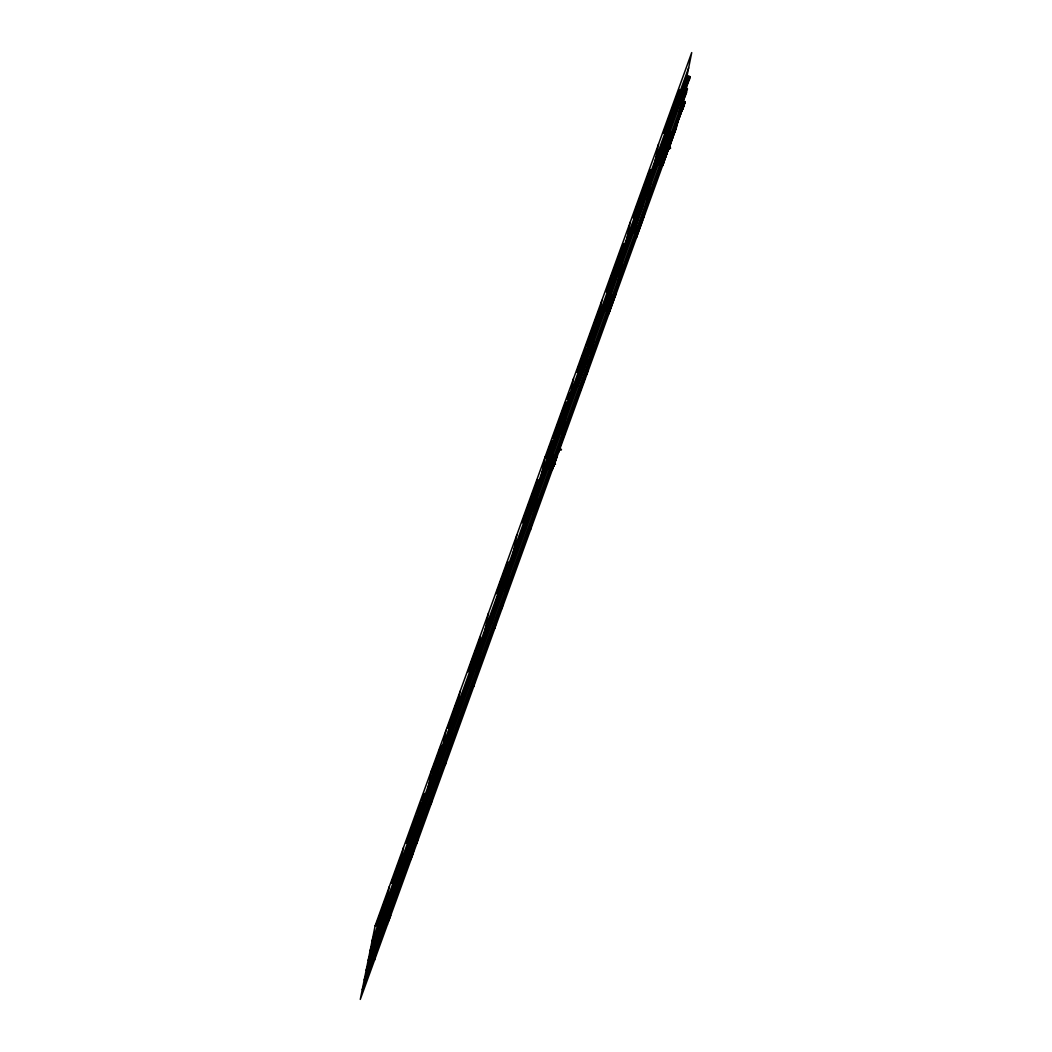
<?xml version="1.0" encoding="UTF-8"?>
<svg xmlns="http://www.w3.org/2000/svg" width="1052" height="1052" viewBox="0 0 1052 1052"><rect width="100%" height="100%" fill="white"/><g stroke="black" fill="none" stroke-linecap="round" stroke-linejoin="round"><path stroke-width="1.5" d="M479.081 641.575L480.488 637.039L478.713 642.548L479.396 640.181M479.015 641.681L479.607 639.498M598.154 312.944L597.483 315.324L597.694 314.246M385.019 900.999L383.191 905.667M385.216 900.762L386.61 897.001M608.792 294.573L614.947 277.781M608.582 313.785L614.947 296.138L608.727 313.812M664.246 150.489L664.377 149.581M673.175 134.13L672.741 137.089M675.502 128.923L675.174 131.211L675.292 130.316A3.235 3.235 0 0 0 674.766 129.896M525.816 528.354L525.763 528.551M429.952 792.945L429.808 793.655L429.795 792.695M675.897 127.437L685.062 101.544L684.3 105.029L683.59 107.015L681.367 106.226L682.945 100.808M684.589 103.622L684.602 103.543A3.274 3.195 10.8 0 1 682.367 102.833M494.664 628.005L494.677 627.978A20.014 0.671 -70.5 0 1 494.558 628.083L493.796 628.675M495.374 603.559L497.675 596.339A3.287 0.75 19.9 0 0 498.056 596.51M375.998 926.076L377.76 920.658L376.261 924.787M378.825 918.291L380.088 914.241L378.602 918.383M382.928 907.008L384.493 902.432L384.033 903.523M386.189 897.409L387.346 894.371L386.86 895.646M374.459 960.318L389.306 886.652M392.554 880.222C389.398 888.559 394.198 876.724 391.975 881.563L392.659 879.761M396.538 869.478L397.446 866.966M396.801 868.124L398.642 863.363L397.577 866.572M387.557 924.195L387.11 923.617M388.504 919.921L387.899 921.591L403.481 847.57M390.726 915.437L388.622 921.092M406.335 843.178L408.097 837.747L406.585 841.889M409.018 835.788L409.281 834.486L408.334 837.826L410.701 830.567L409.754 833.907L410.017 832.605M411.845 827.963L414.107 821.336M417.697 811.815C415.869 817.351 417.605 811.447 417.315 812.841M416.973 843.06L431.82 769.407M431.714 772.562L434.831 763.739M432.227 771.34L431.964 772.641L432.819 769.696M433.082 768.578L433.358 767.197L432.937 768.249M433.858 766.684L433.503 768.394L435.752 761.451L435.028 763.726M434.082 765.817L434.423 764.107L433.174 767.552M430.978 785.357L433.161 779.532M431.149 785.423L431.294 784.713M436.356 760.32L438.079 755.297L436.922 758.4M436.922 757.769L438.342 754.06M437.185 756.48L439.065 752.312M429.808 793.655L431.057 789.828M432.99 779.479L433.016 780.242M440.104 748.577L438.75 752.943M440.617 748.8L439.184 752.601L441.34 746.17L440.854 747.446M431.136 803.978L445.995 730.325M447.455 728.168L449.23 723.276M447.955 726.945L447.692 728.26L452.058 716.465L451.334 718.74M448.283 726.616L448.547 725.315M448.547 726.34L448.283 727.642L449.138 724.71M449.178 724.171L450.111 720.83L449.848 722.132M450.598 720.252L450.861 718.937M453.057 714.308C451.216 719.844 452.952 713.927 452.662 715.321M455.056 707.338L453.701 711.704L456.121 704.248L454.872 707.694M454.872 708.693L454.53 710.402L455.371 707.312M456.476 703.262L458.251 698.37L457.449 701.066M456.502 704.209L457.659 701.171L457.16 702.46M456.923 703.801L455.516 707.575L456.042 705.958M445.312 764.896L460.171 691.23M468.074 671.86L469.679 666.876M468.824 669.808L471.572 661.629L469.81 667.06M473.005 657.842L472.729 659.223L474.071 654.752L472.821 658.197M475.254 651.635L474.741 653.174L475.136 651.964M479.133 641.418L479.488 640.089M473.65 686.732L488.509 613.066M496.373 593.815L497.964 588.831L497.109 591.763M498.609 588.384L497.609 591.356L498.49 588.712M495.295 606.833L495.794 605.65L495.097 607.385M497.425 596.971L496.978 598.088M500.489 581.874L502.185 577.39M501.002 580.651L500.094 584.873L501.594 579.021M502.277 578.271L502.001 579.179L502.514 577.614M503.132 574.589L503.869 572.538M503.553 574.182L501.147 581.966L503.579 574.51M504.473 572.59L504.763 571.617L503.776 574.537L505.42 570.145M506.762 564.727L505.762 567.699L506.525 565.384M501.988 608.556L516.848 534.903M523.357 519.412L523.699 518.452L523.278 519.491M525.158 514.849L526.907 509.418L525.329 513.994M527.539 508.234L529.261 503.211L528.104 506.314M530.353 500.476L530.432 499.976M534.455 488.785L534.114 489.732M536.139 484.722L536.415 483.407M530.34 530.392L545.186 456.726M547.106 454.267L547.329 453.149M549.091 448.297L548.763 449.257M550.472 455.108L550.314 455.884L552.103 450.979M550.998 454.004L551.55 452.492A3.432 0.789 19.9 0 1 551.984 452.492M548.881 468.916L549.026 468.206M549.499 466.891L549.223 467.982M552.8 448.691L552.116 450.585M549.118 467.193L550.051 465.405M552.787 449.099L553.352 447.179A3.432 0.789 19.9 0 1 553.904 447.205M549.657 465.707L550.525 464.09M553.76 447.573A3.432 0.789 19.9 0 0 553.221 447.56L553.76 446.048M553.878 446.074L554.562 444.181A3.432 0.789 19.9 0 0 555.048 444.536M555.811 440.38L555.127 442.274M560.151 418.302L560.374 417.184M552.905 459.224L552.168 458.777L553.036 457.16M555.798 440.788L556.219 439.249M554.023 455.74L553.221 455.647L552.957 457.686M556.337 439.276L556.916 437.369A3.432 0.789 19.9 0 1 558.152 437.5M559.375 432.096A3.432 0.789 19.9 0 0 558.822 432.083L558.139 433.963M559.375 430.57L558.809 432.49A3.432 0.789 19.9 0 0 559.283 432.832M559.348 430.978L559.506 430.189M552.09 469.665L551.984 469.258M553.812 464.195L553.615 466.049L552.813 465.957M567.817 396.788L567.015 399.497L569.25 392.554L568.527 394.829M554.851 460.342L555.653 460.421L556.403 458.37M556.127 459.119L555.982 456.844M555.798 457.725L556.837 456.923L555.903 456.187M558.678 452.228L573.524 378.562M560.164 446.166L560.598 444.641M560.742 444.26L560.308 445.798M561.268 443.155L561.689 441.616A3.432 0.789 19.9 0 0 561.216 441.275M561.426 442.366L561.834 441.235M562.228 440.512L562.386 439.723M562.649 438.973L562.636 439.381A3.432 0.789 19.9 0 1 562.084 439.355M563.136 435.988A3.432 0.789 19.9 0 1 563.609 436.33L563.451 437.106M563.754 435.949L563.727 436.356A3.432 0.789 19.9 0 1 563.175 436.33M564.977 432.556L564.411 434.463L564.7 433.306A3.432 0.789 19.9 0 0 564.227 432.964M577.772 369.055L578.929 366.017L576.798 372.408L577.324 370.804M578.205 368.634L577.285 371.054M580.993 360.757L581.914 358.245M581.269 359.416L583.11 354.642L582.045 357.864M578.127 380.206L585.78 357.614M580.217 369.12L588.66 346.345M585.977 346.424L587.673 341.939M586.49 345.201L586.227 346.502L587.082 343.57M588.62 339.138L589.778 336.101L589.396 337.245M589.041 338.731L587.634 342.492L588.16 340.887M590.027 335.259L591.724 330.762M590.54 334.036L590.277 335.338L591.132 332.393M584.912 364.873L580.822 375.906M592.066 329.618L593.762 325.134M592.578 328.395L592.315 329.71L593.17 326.764M587.069 358.811L577.311 386.229L587.555 359.192M587.016 374.052L601.875 300.399M609.161 284.316L610.923 278.885L609.424 283.027M610.502 279.043L610.173 279.99M611.909 275.598L613.658 270.167L612.159 274.309M612.08 274.743L612.435 273.849M611.015 284.316L617.103 267.261M613.605 272.074L615.354 266.656L613.855 270.798M616.945 262.882L617.853 260.37M617.222 261.527L619.049 256.767L617.984 259.975M617.011 267.497L617.222 266.643L611.054 283.974M619.418 256.03L621.18 250.613L619.681 254.742M611.436 296.151L611.764 295.02L605.965 311.011M620.154 252.861L621.745 247.877L620.89 250.81M622.613 246.812L622.271 247.759M615.354 295.888L630.214 222.222M634.606 213.74L634.264 214.687M635.671 210.637L633.238 218.093L634.369 214.384M636.013 210.255L637.775 204.824L634.185 214.779M636.394 208.362L636.67 206.981L636.342 207.941M637.394 205.6L637.736 203.891L636.499 207.336M637.999 203.93L639.024 200.643M638.262 202.641L638.617 201.747M640.458 198.013L642.404 191.03L640.918 195.159M640.707 196.724L642.22 192.582M641.062 195.501L641.339 194.12M643.982 186.822L642.982 189.794L645.047 183.719L644.705 185.428M643.798 188.808L644.705 186.296M646.27 181.97L648.032 176.539L646.533 180.681M636.486 236.989L636.342 237.699L642.667 220.249M649.229 173.396L648.098 177.104L650.53 169.648L648.952 174.316L649.465 172.738M643.706 217.725L658.552 144.058M663.575 133.354L665.18 128.37L664.325 131.303M660.866 151.015L661.287 149.884M659.104 165.006L659.17 164.441M662.431 148.74A3.432 0.789 19.9 0 1 661.945 148.398L663.062 144.979M659.933 161.561L661.379 159.641M668.401 120.033L668.664 118.731L667.731 122.071L670.098 114.799L669.151 118.153L669.414 116.838M660.472 160.062L661.34 158.444M661.8 157.471L662.352 155.63M664.548 141.231L665.39 138.562M662.287 156.156L662.55 154.118L663.418 154.026M666.626 136.694A3.432 0.789 19.9 0 0 666.074 136.668L665.64 138.206M663.444 152.645L662.339 154.683M666.626 135.156L665.784 137.825M671.005 112.275L670.163 115.365L672.846 107.528L672.452 108.487M662.813 153.368L663.72 151.896M668.414 133.788A3.432 0.789 19.9 0 0 667.165 133.657L666.324 136.326M660.275 168.557L660.183 169.622M668.691 133.025A3.432 0.789 19.9 0 0 667.441 132.894L666.876 134.814M668.546 133.999A3.432 0.789 19.9 0 1 667.428 133.302L667.849 131.763M666.416 144.729L664.877 149.095M661.616 166.19L662.116 165.48M676.042 98.546L675.713 99.493M664.47 160.088L663.891 161.903L663.089 161.811M664.43 160.404L664.943 158.773L664.22 158.313M665.482 157.274L664.548 159.076M670.19 134.064L670.689 132.236L664.903 148.161M665.574 156.261L666.192 154.249M668.507 147.74L668.783 146.991M668.651 147.359L668.796 145.728M668.875 148.319A3.393 0.776 19.9 0 0 670.597 148.095A3.393 0.776 19.9 0 0 668.388 146.623A3.432 0.789 19.9 0 0 668.927 146.609L669.217 145.452M669.651 144.163L670.006 142.52L669.585 143.73M669.9 143.559L669.611 144.939L670.032 143.73M670.032 143.769L669.716 142.717M671.137 140.166L670.729 141.836L671.215 140.403M671.715 139.127L672.228 137.141M672.136 137.97L672.136 137.93A3.432 0.789 19.9 0 1 671.518 137.904M673.135 134.222L672.754 136.037L672.701 135.261M672.622 134.88A3.432 0.789 19.9 0 0 673.162 134.906L673.464 133.749M674.148 131.855L673.99 132.644M673.845 134.524L674.161 132.986L673.306 134.354M674.911 129.83L673.924 134.117A20.014 0.671 -70.5 0 1 673.845 134.248L673.227 134.893M675.739 129.357L675.476 130.054M675.949 128.541L667.533 151.396M679.145 112.34L681.578 104.7M681.367 106.226L681.696 104.661M679.027 118.521L682.958 107.606M682.866 100.808L682.301 102.701L684.523 103.477M683.59 107.015L683.971 104.661M429.637 793.589L431.096 789.184M584.636 379.101L580.112 390.963M580.02 368.989L588.029 346.529M585.28 360.783L586.109 357.417M613.474 284.513L613.855 283.448M673.346 135.287L673.122 135.787A3.235 3.235 0 0 0 672.754 135.445L672.78 134.419A3.432 0.789 19.9 0 0 673.306 134.524L671.649 139.245M683.156 91.09L687.443 79.781C686.89 74.337 692.229 75.363 689.034 80.346L684.221 93.063M685.128 91.55C690.704 79.755 682.183 101.965 681.288 101.715M679.119 117.443L673.793 132.591M383.967 904.115L387.097 895.081L386.82 895.962M502.672 576.338L502.12 577.982L502.619 576.522M491.968 621.771L492.047 621.482A20.014 0.671 -70.5 0 1 491.942 621.601L492.06 622.126M598.167 313.272L597.773 314.482L597.891 313.614M669.927 145.886L671.386 140.547L667.981 151.107L673.372 136.037L672.57 135.747M492.007 621.666L493.217 617.406M671.702 139.758L671.755 139.574A20.014 0.671 -70.5 0 1 671.715 139.6M528.012 517.702L527.88 518.097M434.331 765.12L436.514 759.097L435.147 762.647M666.297 125.28L665.166 129.159L667.349 123.137L666.192 125.964L666.85 124.517M493.506 612.869L495.545 606.176M491.876 621.482A20.014 0.671 -70.5 0 0 491.876 621.574L491.521 622.311A3.261 1.289 20.3 0 0 491.889 622.508C490.048 624.704 495.071 612.698 493.02 617.708M662.037 165.624L661.471 165.743M495.163 625.664L495.584 624.362M672.636 137.404L671.689 139.824M674.845 131.973L675.174 130.29M472.19 660.064L472.006 660.735L472.335 660.051M474.439 653.857L474.255 654.528L474.583 653.844M559.296 420.261L559.138 420.918L559.44 420.208M635.868 209.203L635.671 209.874L636.013 209.19M429.926 792.853L431.202 788.737M496.031 602.06L497.649 597.97M670.571 140.547A3.432 0.789 19.9 0 0 671.11 140.573L670.742 141.126M495.637 624.493L494.558 628.36M674.122 131.434L674.713 130.987M494.138 611.817L494.138 611.159A20.014 0.671 -70.5 0 1 494.019 611.278L493.335 612.724M493.94 629.32L493.901 627.899M432.701 769.63L433.016 768.157M472.769 658.762L471.638 662.208L472.769 658.499M636.013 209.414L636.342 208.165M683.037 107.12L682.077 110.749L683.379 106.541L677.146 123.452M378.694 918.291L378.023 920.303L378.786 917.988M418.196 810.408L420.721 803.649M431.991 771.563L433.122 767.855M454.727 708.298L454.819 707.996M453.543 712.888L454.398 710.297L453.241 713.401M429.992 792.643L430.676 790.183M498.687 587.2L498.793 586.898M498.28 589.344L499.674 585.28L498.188 589.422M506.433 565.687L507.827 561.636L506.341 565.779M505.341 570.158L505.604 569.263L504.684 572.025M546.422 455.753L545.659 458.107L546.83 455.043M557.415 425.718L558.27 423.114L556.85 427.533M559.454 419.787L558.704 422.049L559.625 419.722M598.246 312.865L597.865 314.035L599.259 309.814L598.338 312.418M635.316 211.347L636.447 207.638M641.141 195.067L640.339 197.092L641.102 194.778M643.653 187.769L645.902 182.693L644.85 185.915M671.794 110.355L671.426 111.236L671.939 109.908M397.735 866.125L398.103 864.902L397.643 865.98M455.989 706.142L457.212 702.618M503.842 572.906L504.289 571.552L503.763 573.143M582.203 357.417L582.558 356.181L582.111 357.272M588.107 341.072L589.462 337.153M618.142 259.528L618.51 258.305L618.05 259.397M644.994 185.468L645.363 184.231L644.902 185.323M497.162 597.786L496.833 598.982L497.372 598.075M495.295 607.096L494.927 608.332L495.781 607.267M674.858 130.527L675.476 129.001M672.951 136.405L673.28 134.419M392.988 879.209L393.395 877.868L392.58 879.801M394.987 873.923L396.157 870.385L394.96 873.817M417.539 811.881L417.026 813.196L418.446 809.501L418.038 810.855M439.868 749.234L439.473 750.26L439.986 748.906M437.08 758.334L437.593 757.019L436.659 759.702M452.899 714.374L452.386 715.689L453.662 711.494L452.465 714.926M453.399 713.335L453.912 712.02L453.399 712.954M523.462 519.109L522.331 522.818L524.764 515.362L523.515 518.807M531.076 498.49L532.075 495.453L530.918 498.556M534.219 489.43L533.088 493.138L535.521 485.682L534.271 489.141M546.146 456.384L546.606 455.2M548.868 448.954L547.737 452.662L550.17 445.206L548.92 448.652M554.417 433.911L555.864 429.479L554.286 434.279M559.191 420.432L559.638 419.235M610.265 279.687L609.147 283.396L611.567 275.94L610.081 280.082M618.405 257.398C620.391 251.928 615.459 266.011 614.171 268.773L615.814 264.999M622.376 247.457L621.245 251.165L623.678 243.709L622.429 247.167M647.453 177.538L648.9 173.107L647.322 177.906M675.805 99.19L674.687 102.899L677.107 95.443L675.857 98.901M678.185 92.8L678.185 93.049M678.527 92.116L678.79 91.222L678.527 91.853M440.814 747.762L441.169 745.487L439.92 748.932M493.02 630.648L493.086 630.529M675.358 129.357L674.332 133.131M381.416 910.716L380.522 913.583L382.573 907.744L381.113 911.9L381.679 910.611M392.817 879.696L395.565 871.976L395.184 872.91M417.881 811.329L418.275 810.382M454.635 708.39L454.937 707.667M453.228 713.821L453.622 712.875M472.585 658.881L472.887 658.171M499.082 586.503L499.989 583.636L498.819 586.608M530.353 499.989L530.747 499.042M530.905 498.977L531.484 497.149L531.089 498.109M534.035 489.824L534.337 489.114M546.435 455.542L546.816 454.595M548.671 449.349L548.973 448.625M559.467 419.577L560.861 415.698L559.782 419.459M557.179 426.612L557.494 425.692M597.983 313.798L598.154 313.141M618.707 257.004L619.602 254.15L618.444 257.122M622.192 247.851L622.495 247.141M643.561 187.861L643.798 187.177M671.715 110.381L673.438 105.844L672.281 108.948M675.621 99.585L675.923 98.875M584.965 361.007L577.798 380.009M678.303 92.471L677.33 95.285L678.303 92.747M678.408 92.431L679.382 89.538L678.211 93.155M686.719 92.116L682.34 103.688M385.782 899.026L386.755 896.212M456.095 705.839L457.068 703.025M502.567 576.535L503.855 572.656M588.213 340.756L589.186 337.955M675.016 130.106L675.384 129.712M397.459 867.085L397.748 866.269M581.927 358.364L582.216 357.548M617.866 260.488L618.155 259.673M644.718 186.414L645.007 185.599M439.762 750.76L440.749 747.972M502.711 576.141L503.698 573.353M497.096 597.72L497.675 596.339M577.351 370.593L578.442 367.293M494.019 611.554L495.545 607.306M449.612 729.404L449.73 729.233M670.374 141.178L671.163 141.455L669.822 145.768M378.904 917.66L378.588 918.935L378.786 918.251M392.264 881.195L395.065 873.515M417.618 812.223L417.946 811.302M452.492 715.031L452.768 714.269M452.991 713.913L453.32 712.993M452.965 714.716L453.307 713.782M498.806 587.266C500.673 581.23 496.255 594.248 498.898 586.858M528.183 505.907L526.842 510.181L527.92 507.222M530.668 499.069L530.997 498.148M527.841 507.616L528.669 504.907L528.275 505.867M530.655 499.871L530.984 498.937M546.751 454.622L547.079 453.701M557.192 425.823L556.258 428.506L557.784 424.837L557.284 425.771M559.795 418.657L560.124 417.736M554.417 434.226L552.721 438.566L554.154 434.647M584.32 351.158L585.477 348.186L583.413 354.024L584.873 349.869L584.504 350.816M647.453 177.854L645.757 182.193L647.19 178.275M672.031 109.461L672.36 108.54M678.224 92.51L678.501 91.748M496.334 622.455L496.071 623.192L496.334 622.455A3.287 0.75 19.9 0 1 495.939 622.35M399.931 859.523L400.983 857.38L399.615 860.931M477.121 646.888L478.489 643.324L476.306 649.36L476.806 647.979M547.053 453.912L547.829 451.65L546.422 456.279M551.143 442.511L552.195 440.354L550.827 443.918M565.082 404.047L566.147 401.903L564.779 405.454M638.34 202.208L639.853 198.078L638.077 203.983L640.273 197.947L638.577 202.602M399.3 862.022L398.8 863.403L400.483 858.761M415.264 817.969L416.316 815.813L414.948 819.376M420.169 804.425L421.234 802.282L419.866 805.832M438.566 753.692L440.933 747.17M530.642 499.503L529.656 502.422L530.734 499.463M550.512 445.009L550.012 446.39L551.695 441.735M555.943 429.61L556.837 427.165L556.547 428.151M564.451 406.545L563.951 407.926L565.647 403.271M414.633 820.468L414.133 821.849L415.816 817.194M419.538 806.923L417.881 810.921M435.765 761.779L436.646 759.347M372.066 940.975L688.639 67.828M495.203 603.427L495.821 601.849A20.014 0.671 -70.5 0 0 495.834 601.954M370.107 950.706L686.68 77.572M551.577 452.084L552.642 449.467M553.221 447.56L553.47 447.205A3.432 0.789 19.9 0 0 553.944 447.547M553.746 446.456L553.483 446.798A3.432 0.789 19.9 0 1 554.036 446.824M554.036 445.298L555.114 442.682M555.929 440.407L555.68 440.762A3.432 0.789 19.9 0 1 556.219 440.788M558.125 434.371L557.047 436.988A3.432 0.789 19.9 0 1 558.283 437.119M558.665 432.859L557.599 435.475A3.432 0.789 19.9 0 1 558.139 435.502M558.941 432.109L558.691 432.464A3.432 0.789 19.9 0 1 559.23 432.477M608.806 294.481L615.012 277.636M660.603 151.777L659.762 154.434L661.143 150.265M661.695 148.753L661.813 148.779A3.432 0.789 19.9 0 1 662.247 148.766M663.339 144.216L664.141 142.362A3.432 0.789 19.9 0 1 664.562 142.349M663.615 143.466L662.773 146.136M664.299 141.573L663.865 143.111M665.258 138.943L665.114 139.311A3.432 0.789 19.9 0 1 665.666 139.337M668.546 133.407A3.432 0.789 19.9 0 0 667.31 133.275L667.441 132.894M668.401 130.251L668.112 131.408M661.537 149.529L661.826 148.371A3.432 0.789 19.9 0 1 662.379 148.398M663.181 145.005L663.036 145.386A3.432 0.789 19.9 0 0 663.523 145.728M667.152 134.051L667.284 133.683A3.432 0.789 19.9 0 0 667.77 134.025M667.428 133.302L667.56 132.92A3.432 0.789 19.9 0 0 668.691 133.63M668.375 130.658L668.27 130.632A3.432 0.789 19.9 0 1 668.809 130.658M668.651 129.909L669.085 128.37L668.796 129.528M492.796 615.473L492.612 615.972M684.944 85.541L688.35 76.165M368.147 960.45L684.707 87.303M613.355 284.803L613.96 283.12M491.245 623.047L491.521 622.311M613.25 286.394L607.149 303.449L613.369 285.789L613.171 286.538M366.175 970.181L689.928 76.73M548.579 468.692L553.51 455.845M658.71 164.927L663.575 152.264M634.33 233.031L636.907 225.93M664.772 148.832L668.454 138.654M364.216 979.925L680.789 106.778M680.933 106.739L683.182 107.449M683.024 101.189L687.521 88.776M362.256 989.656L678.816 116.522M661.129 166.992L661.537 165.585M676.699 124.044L679.105 117.469M387.583 922.302L388.543 919.685M493.875 629.53L494.479 627.965A20.014 0.671 -70.5 0 0 494.506 628.07M560.032 445.022A3.432 0.789 19.9 0 0 560.585 445.035L560.716 444.654A3.432 0.789 19.9 0 1 560.164 444.641M667.415 151.422L673.872 133.354L673.477 134.932A3.261 1.289 20.3 0 1 672.807 134.84M552.195 469.981L554.969 462.301M555.035 462.117L556.705 457.304M556.837 456.923L556.087 456.66L556.39 457.423M662.326 166.203L663.352 163.402M668.507 138.141L668.02 139.416M671.676 138.601L671.912 137.904A3.432 0.789 19.9 0 0 671.478 137.562M672.096 109.842L671.018 112.814M618.51 257.359L615.999 263.973M597.865 314.403L598.075 313.72M556.929 427.125L555.851 430.097M559.454 420.313L559.861 419.077M452.57 714.624C449.993 721.633 453.859 710.994 452.689 714.032M436.738 759.294L435.659 762.266M667.731 149.897L669.177 145.978A34.795 1.17 -70.5 0 1 668.507 148.411M412.016 855.184L413.475 851.265A34.795 1.17 -70.5 0 1 412.897 853.343M682.814 96.797L683.682 94.47L682.393 94.193M410.622 859.8L412.345 855.223A34.795 1.17 -70.5 0 0 412.792 853.698M672.583 136.694L672.728 135.695M670.992 140.876L671.044 140.81A3.432 0.789 19.9 0 1 670.426 140.929M666.705 153.908L666.442 153.04M661.221 166.545L661.905 165.94M553.299 456.266L553.839 455.608M556.192 456.358L555.982 457.173M687.561 79.452L689.152 80.018M666.376 153.408L663.418 163.205L663.917 161.587L663.194 161.127M684.905 101.557L684.694 101.557A2.288 1.946 22.6 0 1 683.379 101.15L683.05 100.9M663.483 153.842L663.102 153.908M666.679 154.223L665.877 154.131M666.534 154.591L665.219 154.381M665.982 155.144L665.574 154.578M666.192 155.525L665.39 155.446M665.995 156.09L665.193 156.012M661.458 157.116L662.326 157.024M665.521 157.405L664.719 157.313M665.377 157.774L664.509 157.879M665.245 158.155L664.443 158.063M661.471 158.063L660.853 158.799M664.18 158.813L664.969 158.905L664.141 158.51M660.446 159.93L661.248 160.009M660.38 160.114L661.182 160.206M660.301 160.298L661.103 160.391M664.364 160.588L663.496 160.693M664.233 160.956L663.431 160.877M664.154 161.153L663.365 161.061M660.314 161.258L659.696 163.27M664.088 161.337L663.286 161.245M664.022 161.521L663.22 161.443M659.841 162.56L659.367 164.217M663.207 163.77L662.339 163.875M663.076 164.138L662.273 164.059M662.313 165.256L662.97 164.204L662.247 163.744M556.021 457.423L556.745 457.436M555.864 457.528L556.666 457.62M552.76 457.909L552.011 460.303M552.076 458.83L553.01 458.54M556.061 459.303L555.259 459.211M551.866 459.395L552.8 459.106M555.929 459.671L555.127 459.592M552.09 459.777L551.472 461.802M555.851 459.869L554.917 460.158M555.587 460.618L554.785 460.526M555.522 460.802L554.72 460.71M551.537 461.276L550.853 463.485M554.759 461.907L555.68 460.105L555.022 459.474M554.904 462.485L554.102 462.407M551.064 462.591L550.446 464.616M553.904 462.959L554.706 463.051M554.562 463.419L553.694 463.524M549.894 464.826L550.906 464.353M554.023 464.918L552.708 464.708M553.957 465.102L552.642 464.892M553.746 465.668L552.944 465.589M553.549 466.233L552.747 466.141M552.681 466.338L553.483 466.417L552.721 465.839M553.418 466.601L552.616 466.523M552.721 467.535L553.536 465.286M552.208 467.64L553.01 467.732M552.931 467.916L551.616 467.706M552.734 468.482L551.932 468.39M552.668 468.666L551.8 468.771M552.247 468.837L552.8 467.009M665.469 155.262L666.271 155.341L665.429 154.946M665.324 155.63L666.126 155.722L665.364 155.131M665.258 155.814L666.061 155.906L665.298 155.328M662.392 156.827L661.524 156.932L661.261 158.97M664.377 158.26L665.18 158.339L664.483 157.563M664.246 158.628L665.114 158.523L664.351 157.945M664.009 160.575L663.049 160.377M663.154 161.627L663.957 161.706L663.128 161.311M663.233 162.758L664.338 162.245M662.208 164.244L663.01 164.336L662.181 163.941M554.036 462.591L554.088 464.734L552.773 464.524M553.839 463.143L554.628 463.235L554.838 461.381M554.115 464.327L555.482 464.248L553.799 462.841M553.352 464.458L553.746 464.379M552.879 465.773L553.681 465.852L552.852 465.457M549.88 467.154L549.354 467.614M552.694 468.35L551.55 467.89M551.735 468.955L552.865 468.101L552.037 467.706M665.153 154.565C666.652 155.538 667.744 153.066 666.245 152.698M664.141 157.379C665.469 158.431 666.744 155.92 665.232 155.512M554.68 459.277L555.653 459.145M680.631 108.224L682.853 109.014M674.437 128.896L675.66 129.33M671.531 138.627L672.32 138.917M670.124 144.334L669.322 144.058A3.432 0.789 19.9 0 0 669.887 143.966M668.848 145.676L669.637 145.952M613.605 277.018L614.394 277.294M613.119 278.635L613.921 278.911M611.514 287.393L612.303 287.683M611.028 289.011L611.817 289.3M611.58 303.357L612.369 303.633M610.528 306.237L611.317 306.513M583.86 367.95L584.978 363.676L580.546 376.051L582.032 372.987M552.629 464.484L553.852 465.168M665.771 154.013L666.363 154.841M666.061 154.618L665.14 154.157L666.258 154.052M665.508 154.762L666.232 155.209M664.627 157.195L665.285 157.839M662.431 157.142L661.695 156.682M664.285 158.129L665.009 158.589M663.404 160.561L664.128 161.022M663.325 160.759L664.062 161.206M663.26 160.943L663.996 161.39M661.34 160.141L660.617 159.68M661.208 160.509L660.551 159.865M662.313 163.56L663.036 164.02M662.116 164.125L662.839 164.572M555.167 459.093L555.89 459.553M555.101 459.277L555.824 459.737M554.891 459.842L555.548 460.487M552.971 459.04L552.234 458.58M554.759 460.224L555.482 460.671M554.01 462.275L554.601 463.104M553.063 464.905L553.72 465.536M552.787 465.642L553.51 466.102M549.841 467.653L549.183 467.009M663.141 162.666C664.614 164.02 661.287 164.533 662.773 164.769M668.612 145.781L668.678 145.86A3.432 0.789 19.9 0 0 669.19 145.847M411.437 856.893A25.919 0.868 -70.5 0 1 410.832 859.103M668.401 148.766A34.795 1.17 -70.5 0 1 668.059 149.936L666.337 154.512A25.919 0.868 -70.5 0 0 667.034 152.053M564.963 432.964A3.432 0.789 19.9 0 1 564.411 432.937M564.28 433.319A3.432 0.789 19.9 0 0 564.819 433.332L564.687 433.713A3.432 0.789 19.9 0 1 564.135 433.687M556.087 441.156A3.432 0.789 19.9 0 0 555.535 441.143L554.588 443.786A3.432 0.789 19.9 0 1 555.127 443.799M554.443 444.168A3.432 0.789 19.9 0 1 554.996 444.181M552.524 449.441A3.432 0.789 19.9 0 1 553.076 449.467M558.546 432.832A3.432 0.789 19.9 0 1 559.099 432.859M558.06 436.225A3.432 0.789 19.9 0 1 557.573 435.883L556.889 437.763A3.432 0.789 19.9 0 0 557.376 438.119M557.731 435.107A3.432 0.789 19.9 0 1 558.283 435.12M557.784 436.974A3.432 0.789 19.9 0 1 557.297 436.633A3.432 0.789 19.9 0 1 558.428 436.751M557.455 435.857A3.432 0.789 19.9 0 1 558.007 435.883M558.152 438.092A3.432 0.789 19.9 0 1 557.021 437.395L556.771 437.75A3.432 0.789 19.9 0 1 558.02 437.882M556.639 438.119A3.432 0.789 19.9 0 1 557.179 438.145M561.268 441.616A3.432 0.789 19.9 0 0 561.807 441.643L561.676 442.011A3.432 0.789 19.9 0 1 561.124 441.998M561.544 442.392A3.432 0.789 19.9 0 1 560.992 442.379M558.191 435.844A3.432 0.789 19.9 0 1 557.705 435.502M557.915 436.606A3.432 0.789 19.9 0 1 557.442 436.264A3.432 0.789 19.9 0 1 557.862 436.251M558.296 437.724A3.432 0.789 19.9 0 1 557.165 437.014M561.071 441.643A3.432 0.789 19.9 0 1 561.558 441.998M554.088 447.179A3.432 0.789 19.9 0 1 553.602 446.824M551.301 452.847A3.432 0.789 19.9 0 1 551.84 452.86M559.98 444.667A3.432 0.789 19.9 0 1 560.466 445.009M674.122 132.263A3.432 0.789 19.9 0 1 673.582 132.236M668.467 145.86A3.432 0.789 19.9 0 1 668.94 146.202L668.467 146.083A3.432 0.789 19.9 0 0 669.059 146.228M673.438 134.156A3.432 0.789 19.9 0 1 672.899 134.13M668.309 132.513A3.432 0.789 19.9 0 1 667.836 132.171L667.691 132.539A3.432 0.789 19.9 0 0 668.822 133.249M668.27 132.157A3.432 0.789 19.9 0 0 667.718 132.144L667.573 132.526A3.432 0.789 19.9 0 1 668.822 132.657M672.57 134.538A3.432 0.789 19.9 0 1 673.043 134.88M666.666 137.036A3.432 0.789 19.9 0 1 666.192 136.694L666.048 137.076A3.432 0.789 19.9 0 0 666.534 137.417M673.03 135.287A3.432 0.789 19.9 0 1 672.478 135.261M672.701 134.156A3.432 0.789 19.9 0 1 673.188 134.498M667.034 134.025A3.432 0.789 19.9 0 1 668.27 134.156M671.663 137.523A3.432 0.789 19.9 0 0 672.202 137.549A3.432 0.789 19.9 0 0 671.61 137.181M665.942 137.049A3.432 0.789 19.9 0 1 666.481 137.076M668.322 146.241A3.432 0.789 19.9 0 1 668.809 146.583M662.931 145.36A3.432 0.789 19.9 0 1 663.47 145.373M561.321 422.444A2.972 0.684 19.9 0 1 561.137 421.839M496.005 601.849A20.014 0.671 -70.5 0 1 495.9 601.968M671.663 117.364A2.972 0.684 19.9 0 1 671.794 116.693M559.256 448.205A3.393 0.776 19.9 0 1 561.479 449.783A3.393 0.776 19.9 0 1 558.954 449.691M555.154 447.757A3.393 0.776 19.9 0 1 555.232 447.363M664.272 146.189A3.393 0.776 19.9 0 1 664.364 145.781M684.3 105.042A3.274 3.182 11.4 0 1 682.077 104.253M685.036 101.899A3.235 2.985 14.9 0 1 682.814 101.11M684.681 102.754A3.274 0.75 19.9 0 1 684.3 102.649M683.182 102.268A3.274 0.75 19.9 0 1 682.446 101.965M493.967 612.185A3.261 1.289 20.3 0 1 493.598 612.001M381.981 909.428L381.718 910.322L381.981 909.428M506.196 567.567L504.184 572.959L506.196 567.567M594.143 324.2L597.286 315.232L594.143 324.2M606.741 290.694L607.083 290.01L606.386 292.154L608.819 284.697L606.741 290.694M607.241 289.326L607.74 287.801L607.241 289.326M530.261 506.341L530.05 507.025L530.313 506.236M375.143 925.734L360.284 999.4L676.857 126.266L691.716 52.6L375.143 925.734M411.2 829.173L410.859 830.883L411.7 827.793L411.2 829.173M422.102 799.086L421.76 800.809L424.18 793.379L422.102 799.086M475.057 652.582L476.319 648.545L473.887 656.001L475.057 652.582M504.894 569.711L504.552 571.42L505.394 568.33L504.894 569.711M532.641 493.638L532.286 495.347L533.14 492.257L532.641 493.638M535.902 484.643L537.677 479.738L535.902 484.643M561.636 413.581L561.281 415.29L563.648 408.018L561.636 413.581M579.981 363.348L579.823 364.163L580.757 360.823L578.639 367.424L579.981 363.348M616.051 264.749L615.709 266.458L616.551 263.368L616.051 264.749M640.405 202.852L646.743 185.402L640.405 202.852M636.46 222.695L636.315 223.405L642.759 205.35L636.46 222.695M638.564 212.254L638.419 212.964L644.863 194.909L638.564 212.254M642.903 190.675L642.562 192.398L643.403 189.294L642.903 190.675M674.056 103.859L673.714 105.568L674.556 102.478L674.056 103.859M410.411 845.506L408.952 850.844L412.358 840.285L410.411 845.506M612.908 273.402L611.225 278.044L613.408 272.021L612.908 273.402M492.112 633.107L492.112 633.107M417.828 816.957L415.882 822.177A25.919 0.868 -70.5 0 1 414.975 825.491L416.697 820.915A34.795 1.17 -70.5 0 0 417.828 816.957M415.948 826.241L414.015 831.461A25.919 0.868 -70.5 0 1 413.107 834.775L414.83 830.199A34.795 1.17 -70.5 0 0 415.948 826.241M673.727 134.196L673.701 134.248A20.014 0.671 -70.5 0 1 673.78 134.13L673.753 134.156M493.901 611.225L493.875 611.278A20.014 0.671 -70.5 0 1 493.953 611.159L493.927 611.173"/></g></svg>
